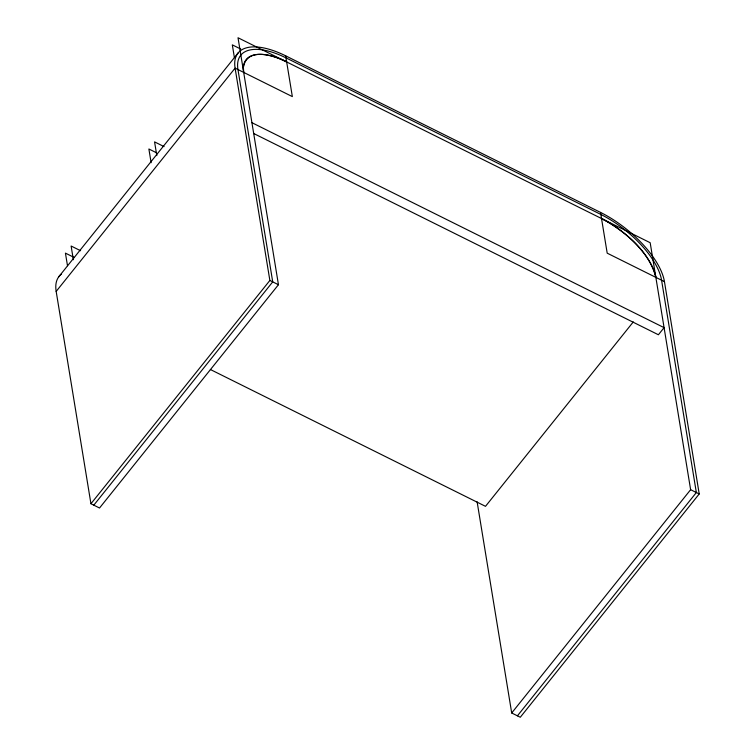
<?xml version="1.0" encoding="UTF-8"?>
<svg xmlns="http://www.w3.org/2000/svg" width="755" height="755" viewBox="0 0 755 755"><rect width="100%" height="100%" fill="white"/><g stroke="black" fill="none" stroke-linecap="round" stroke-linejoin="round"><path stroke-width="1.13" d="M58.777 276.774L238.306 52.727M511.701 712.984L690.627 489.693L650.178 242.723L238.014 37.75L278.453 284.72L99.528 508.011L90.94 503.736L56.172 291.421L235.098 68.129A69.611 30.795 38.7 0 1 285.664 55.832L600.518 212.41A69.611 30.795 38.7 0 1 664.447 281.643L699.215 493.959L520.289 717.25L511.701 712.984L477.122 501.82M90.94 503.736L269.865 280.454L235.098 68.129L292.345 96.602L285.664 55.832M93.809 505.161L272.725 281.87L237.957 69.554A66.129 29.256 38.7 0 1 286.003 57.871L600.857 214.448A66.129 29.256 38.7 0 1 661.578 280.218L696.346 492.534L517.43 715.825M633.275 321.923L485.503 506.331L210.371 369.506M240.751 49.047L232.314 44.856L234.409 57.654M664.447 281.643L607.199 253.17L600.518 212.41M251.915 122.678L664.089 327.651L658.398 334.758L253.605 133.456M164.071 146.612L154.567 141.883L156.814 155.596M156.266 152.661L148.877 148.99L151.123 162.703M269.865 280.454L278.453 284.72M690.627 489.693L699.215 493.959M80.606 250.736L71.121 246.017L73.367 259.729M73.867 257.313L65.43 253.123L67.488 265.694M56.172 291.421A69.611 30.795 38.7 0 1 61.504 274.008M243.393 67.28L243.686 72.404A59.173 26.18 38.7 0 1 286.673 61.948C274.348 55.134 246.809 46.753 243.393 67.28M605.359 220.526L601.527 218.525A59.173 26.18 38.7 0 1 655.859 277.368C649.281 251.84 627.169 233.455 605.359 220.526"/></g></svg>
